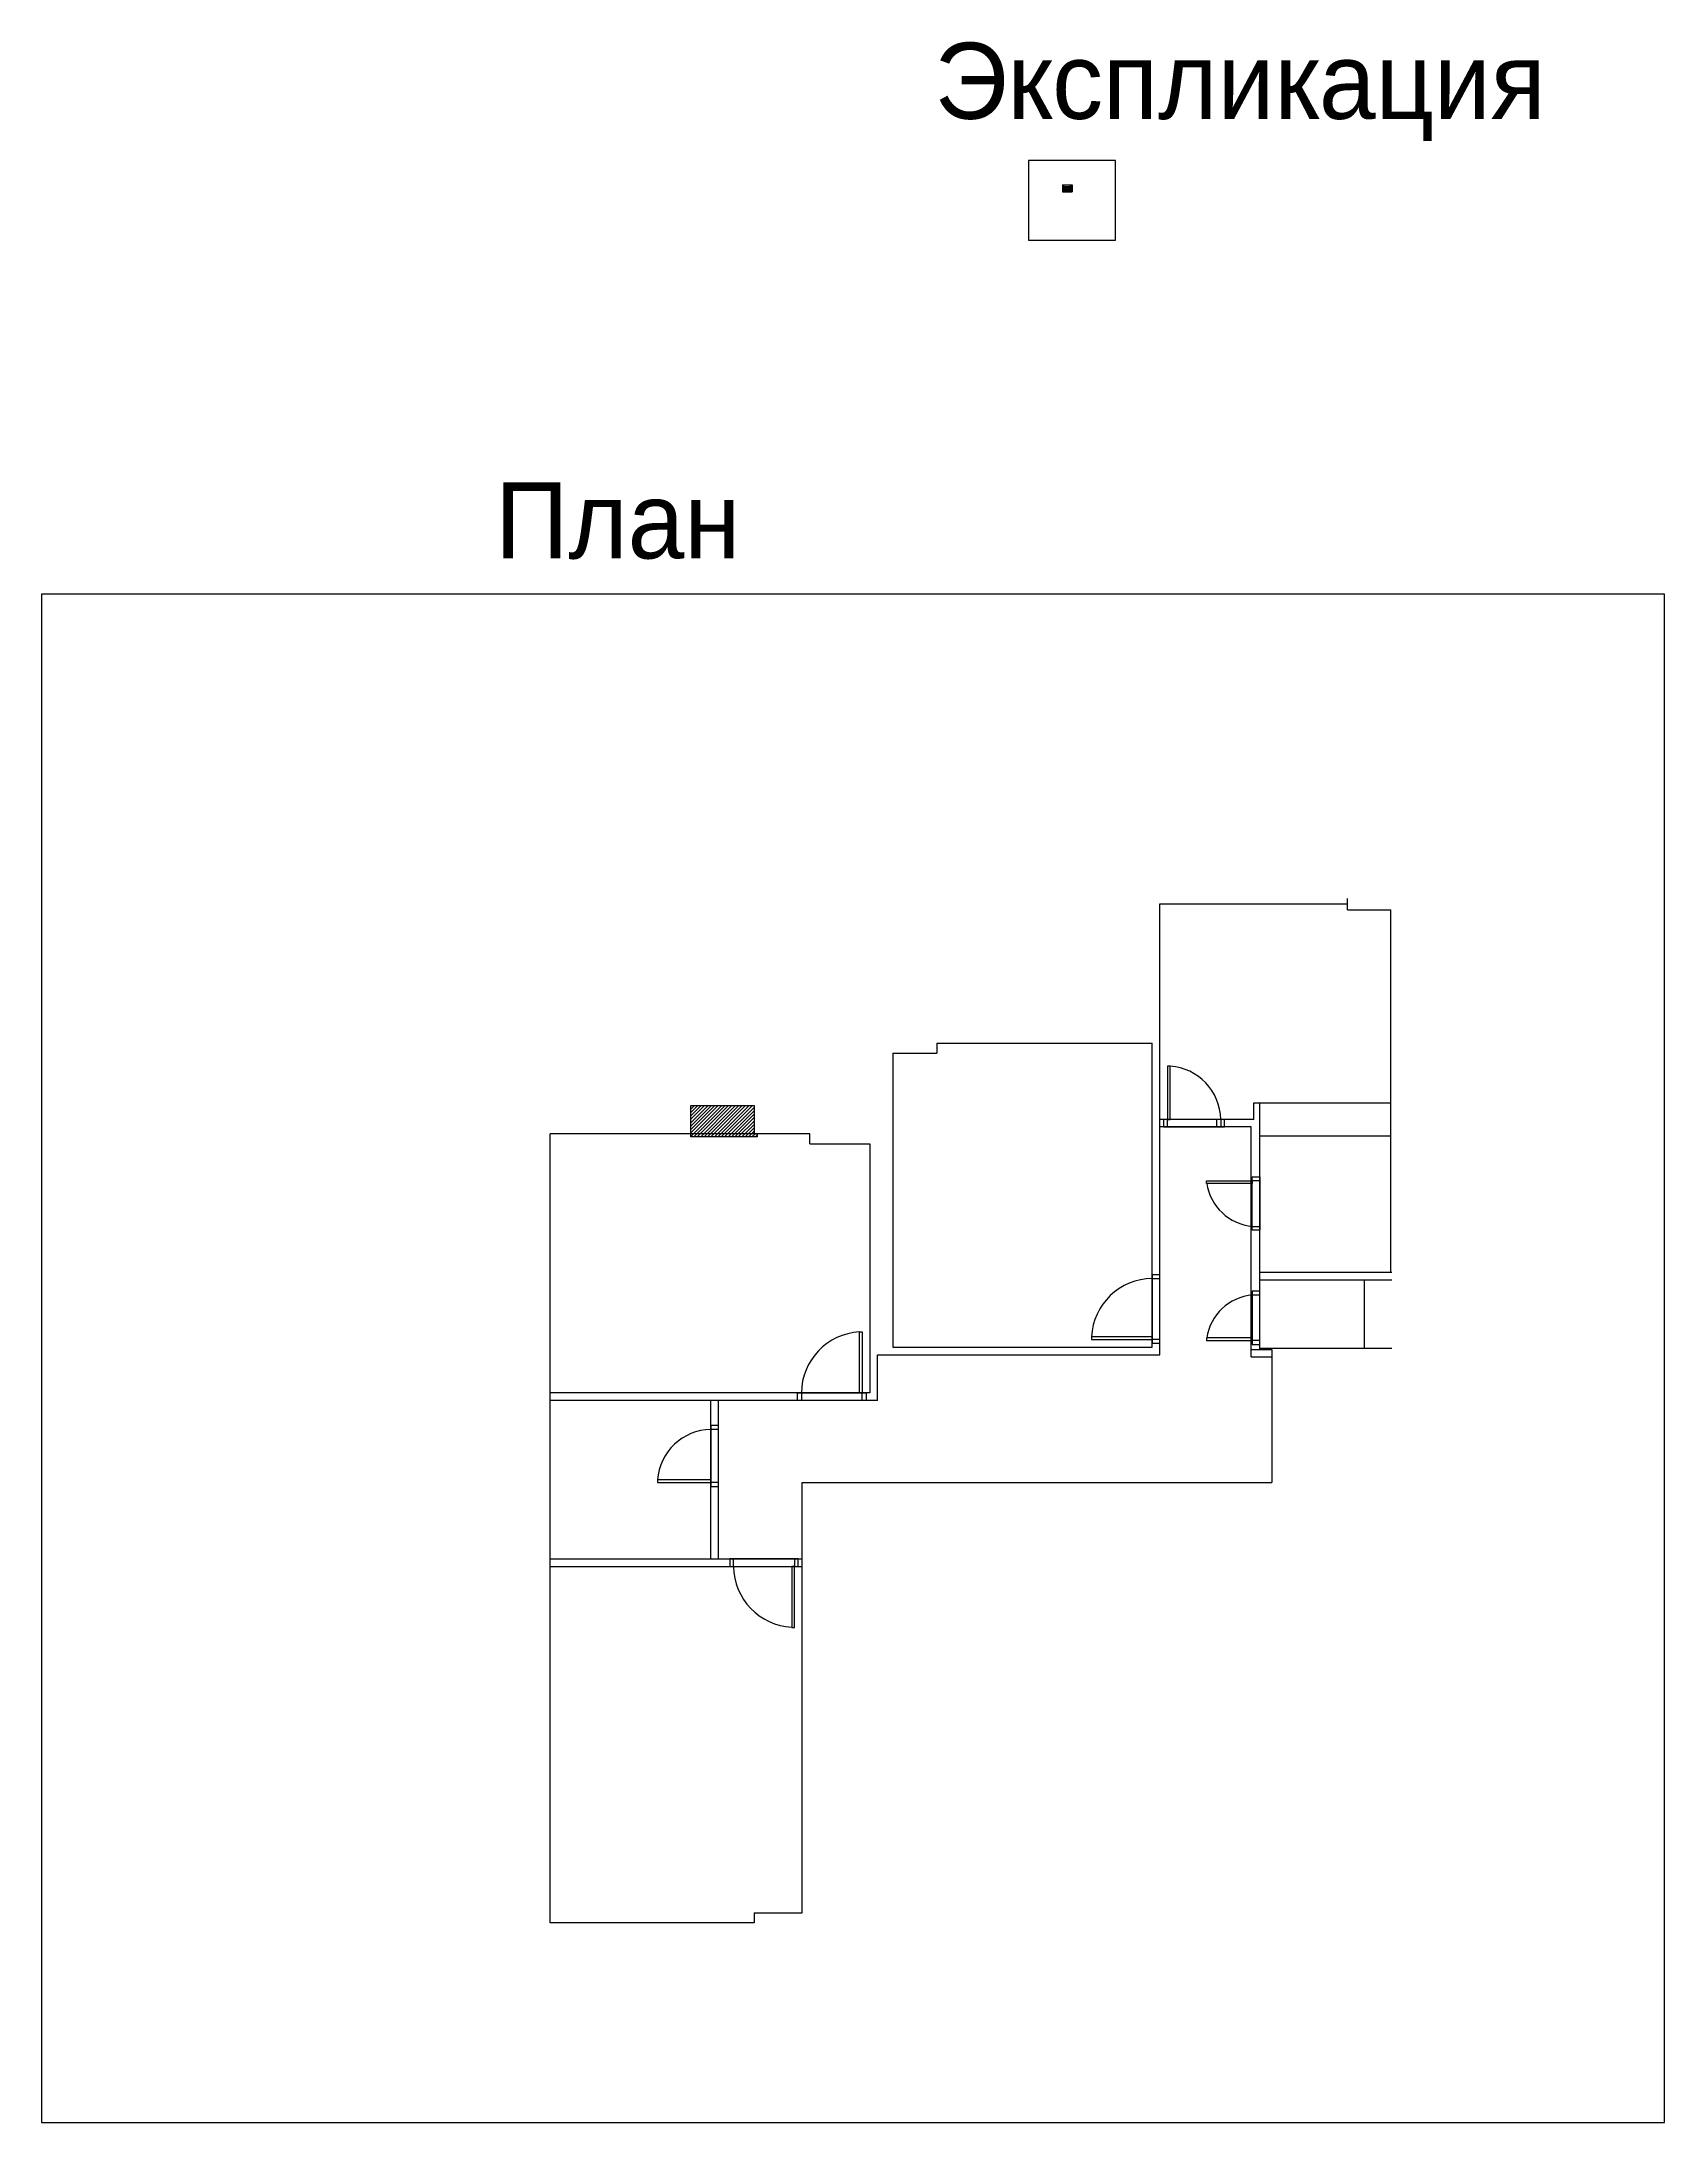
# Model space of a CAD drawing. Header units: millimetres. Extents: x -2161 to 19160, y 190 to 27511.
import ezdxf

# ---------------------------------------------------------------- set-up
doc = ezdxf.new("R2010")
doc.units = ezdxf.units.MM
doc.layers.add('02 Чистовое', color=253, linetype='Continuous')
doc.layers.add('03 Двери', color=7, linetype='Continuous')
doc.layers.add('100 noprint', color=1, linetype='Continuous', plot=False)
doc.styles.get("Standard").update_dxf_attribs({"font": 'Ubuntu-R.ttf'})
doc.styles.add('ГОСТ-ISOCPEUR', font='isocpeui.ttf', dxfattribs={"width": 0.8})

# ---------------------------------------------------------------- blocks, each defined once
blk = doc.blocks.new('*T100')
at = {"color": 0, "lineweight": -2}
for p, q in [((0, 0), (125, 0)), ((0, 0), (0, -92)), ((15, 0), (15, -92)), ((95, 0), (95, -92)), ((115, 0), (115, -92)), ((125, 0), (125, -92)), ((0, -20), (125, -20)), ((0, -28), (125, -28)), ((0, -36), (125, -36)), ((0, -44), (125, -44)), ((0, -52), (125, -52)), ((0, -60), (125, -60)), ((0, -68), (125, -68)), ((0, -76), (125, -76)), ((0, -84), (125, -84)), ((0, -92), (125, -92))]:
    blk.add_line(p, q, dxfattribs=at)
at = {"color": 7, "lineweight": 20, "char_height": 2.5, "style": 'ГОСТ-ISOCPEUR'}
for s, insert, width, attachment_point in [('{Номер поме- щения}', (7.5, -10), 14.97, 5), ('{3}', (7.5, -40), 14.97, 5), ('{{\\C256;2}}', (7.5, -32), 14.97, 5), ('{4}', (7.5, -48), 14.97, 5), ('{5}', (7.5, -56), 14.97, 5), ('{6}', (7.5, -64), 14.97, 5), ('{8}', (7.5, -80), 14.97, 5), ('{9}', (7.5, -88), 14.97, 5), ('{7}', (7.5, -72), 14.97, 5), ('{1}', (7.5, -24), 14.97, 5), ('{Детская}', (17, -48), 76, 4), ('{Лоджия}', (17, -88), 76, 4), ('{{\\C256;Спальня}}', (17, -24), 76, 4), ('{Кладовая}', (17, -32), 76, 4), ('{{\\C256;Кабинет}}', (17, -40), 76, 4), ('{Кухня}', (17, -56), 76, 4), ('{Коридор}', (17, -64), 76, 4), ('{Ванная}', (17, -72), 76, 4), ('{Туалет}', (17, -80), 76, 4), ('{Наименование помещений}', (55, -10), 79.97, 5), ('{Площадь , кв.м}', (105, -10), 19.97, 5), ('{15,5}', (105, -24), 19.97, 5), ('{\\C256;{{\\C256;14,3}}', (105, -40), 19.97, 5), ('{13,6}', (105, -48), 19.97, 5), ('{15,7}', (105, -64), 19.97, 5), ('{4,4}', (105, -32), 19.97, 5), ('{8,2}', (105, -56), 19.97, 5), ('{4,0}', (105, -88), 19.97, 5), ('{3,1}', (105, -72), 19.97, 5), ('{1,2}', (105, -80), 19.97, 5), ('{Кат. поме- ще- ния}', (120, -10), 9.97, 5)]:
    blk.add_mtext(s, dxfattribs=dict(at, insert=insert, width=width, attachment_point=attachment_point))

msp = doc.modelspace()

# ---------------------------------------------------------------- hatches: boundary and pattern name
at = {"layer": '02 Чистовое'}
h = msp.add_hatch(dxfattribs=at)
h.set_pattern_fill('ANSI31', color=256, scale=10, style=0)
h.set_pattern_definition([(45, (-80, 130), (-22.45064, 22.45064), [])])
h.paths.add_polyline_path([(7241, 13130), (6371, 13130), (6371, 13540), (7201, 13540), (7201, 13170), (7241, 13170)])

# ---------------------------------------------------------------- linework, layer by layer
for p, q in [((12531, 10270), (12531, 16190)), ((12531, 16190), (14998, 16190)), ((14998, 16110), (14998, 16260)), ((14998, 16110), (15566, 16110)), ((15566, 11355), (15566, 16110)), ((9021, 14230), (9601, 14230)), ((9021, 14230), (9021, 10370)), ((9601, 14360), (12431, 14360)), ((9601, 14360), (9601, 14230)), ((12431, 10370), (12431, 14360)), ((13766, 13575), (15566, 13575)), ((13766, 13360), (13766, 13575)), ((13846, 10340), (13846, 13575)), ((4521, 2810), (4521, 13170)), ((7931, 13170), (4521, 13170)), ((7931, 13040), (7931, 13170)), ((13766, 13360), (12531, 13360)), ((13731, 13260), (12531, 13260)), ((13731, 10240), (13731, 13260)), ((13846, 13145), (15566, 13145)), ((7931, 13040), (8721, 13040)), ((8721, 13040), (8721, 9770)), ((13846, 11355), (15581, 11355)), ((13846, 11255), (15581, 11255)), ((15221, 10355), (15221, 11255)), ((8821, 9670), (8821, 10270)), ((8821, 10270), (12531, 10270)), ((9021, 10370), (12431, 10370)), ((13731, 10340), (14001, 10340)), ((13731, 10240), (14001, 10240)), ((13846, 10355), (15581, 10355)), ((14001, 10340), (14001, 8590)), ((8721, 9770), (4521, 9770)), ((8821, 9670), (4521, 9670)), ((6631, 7590), (6631, 9670)), ((6731, 7590), (6731, 9670)), ((7831, 2940), (7831, 8590)), ((7831, 8590), (14001, 8590)), ((4521, 7590), (7831, 7590)), ((4521, 7490), (7831, 7490)), ((7201, 2810), (4521, 2810)), ((7201, 2940), (7831, 2940)), ((7201, 2940), (7201, 2810))]:
    msp.add_line(p, q, dxfattribs=at)
msp.add_lwpolyline([(10804, 25949), (10804, 24906), (11948, 24906), (11948, 25949)], close=True, dxfattribs=at)
at = {"layer": '02 Чистовое', "flags": 128}
msp.add_lwpolyline([(7241, 13130), (6371, 13130), (6371, 13540), (7201, 13540), (7201, 13170), (7241, 13170)], close=True, dxfattribs=at)
at = {"layer": '03 Двери'}
for points in [[(12631, 13360), (12666, 13360), (12666, 14060), (12631, 14060)], [(12581, 13360), (12581, 13260), (13281, 13260), (13281, 13360)], [(12581, 13260), (13381, 13260), (13381, 13360), (12581, 13360)], [(12581, 13260), (12631, 13260), (12631, 13360), (12581, 13360)], [(13331, 13260), (13381, 13260), (13381, 13360), (13331, 13360)], [(13846, 12605), (13846, 11905), (13746, 11905), (13746, 12605)], [(13846, 12605), (13846, 12555), (13746, 12555), (13746, 12605)], [(13746, 12555), (13746, 12520), (13146, 12520), (13146, 12555)], [(13846, 11955), (13846, 11905), (13746, 11905), (13746, 11955)], [(12531, 10420), (12531, 11320), (12431, 11320), (12431, 10420)], [(12531, 11270), (12531, 11320), (12431, 11320), (12431, 11270)], [(13846, 11055), (13846, 11105), (13746, 11105), (13746, 11055)], [(13846, 10405), (13846, 11105), (13746, 11105), (13746, 10405)], [(8621, 9770), (8586, 9770), (8586, 10570), (8621, 10570)], [(12431, 10470), (12431, 10505), (11631, 10505), (11631, 10470)], [(12531, 10420), (12531, 10470), (12431, 10470), (12431, 10420)], [(13746, 10455), (13746, 10490), (13146, 10490), (13146, 10455)], [(13846, 10405), (13846, 10455), (13746, 10455), (13746, 10405)], [(7821, 9670), (7771, 9670), (7771, 9770), (7821, 9770)], [(8671, 9670), (7771, 9670), (7771, 9770), (8671, 9770)], [(8671, 9670), (8621, 9670), (8621, 9770), (8671, 9770)], [(6731, 8540), (6731, 9340), (6631, 9340), (6631, 8540)], [(6731, 9290), (6731, 9340), (6631, 9340), (6631, 9290)], [(6631, 8590), (6631, 8625), (5931, 8625), (5931, 8590)], [(6731, 8540), (6731, 8590), (6631, 8590), (6631, 8540)], [(6931, 7590), (6881, 7590), (6881, 7490), (6931, 7490)], [(7781, 7590), (6881, 7590), (6881, 7490), (7781, 7490)], [(7731, 7490), (7696, 7490), (7696, 6690), (7731, 6690)], [(7781, 7590), (7731, 7590), (7731, 7490), (7781, 7490)]]:
    msp.add_lwpolyline(points, close=True, dxfattribs=at)
for centre, radius, start, end in [((12616, 13346), 715, 1.1473, 85.9652), ((13811, 12624), 672, 188.9188, 264.4644), ((12439, 10462), 808, 90.5406, 176.9409), ((13811, 10386), 672, 95.5356, 171.0812), ((8629, 9762), 808, 93.0591, 179.4594), ((6646, 8575), 715, 91.1473, 175.9652), ((7739, 7498), 808, 180.5406, 266.9409)]:
    msp.add_arc(centre, radius, start, end, dxfattribs=at)
at = {"layer": '100 noprint'}
msp.add_lwpolyline([(-2161, 20254), (-2161, 190), (19160, 190), (19160, 20254)], close=True, dxfattribs=at)

# ---------------------------------------------------------------- block references
msp.add_blockref('*T100', (11252, 25629))

# ---------------------------------------------------------------- texts
at = {"color": 7, "lineweight": 20, "insert": (11314, 25632), "char_height": 3, "width": 59.1, "attachment_point": 8, "style": 'ГОСТ-ISOCPEUR'}
msp.add_mtext('{\\LЭкспликация помещений}', dxfattribs=at)
at = {"layer": '100 noprint', "char_height": 1000, "width": 2318.6, "attachment_point": 1}
for s, insert in [('{Экспликация}', (9570, 27497)), ('{План}', (3798, 21725))]:
    msp.add_mtext(s, dxfattribs=dict(at, insert=insert))

doc.saveas('drawing.dxf')
